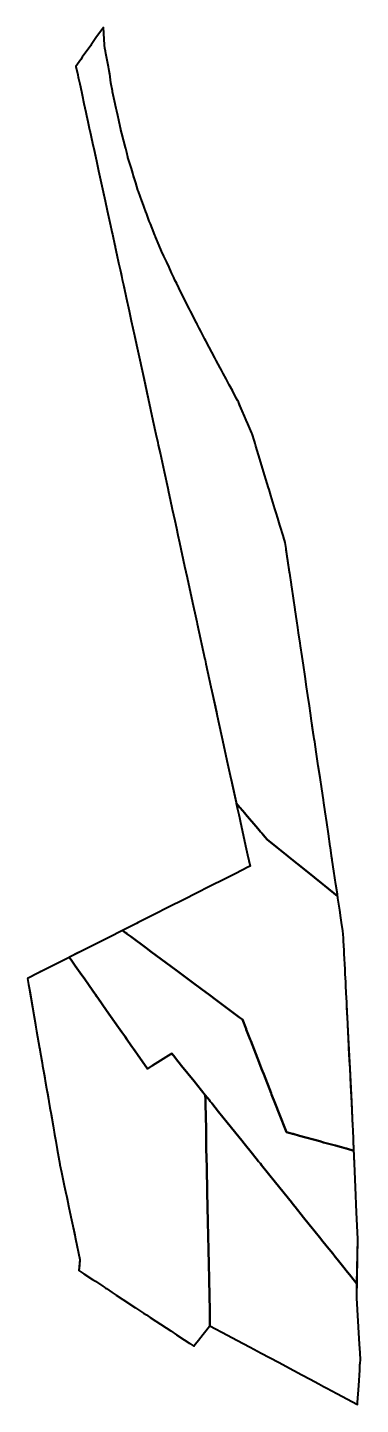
# Model space of a CAD drawing. Header units: metres. Extents: x 808082 to 808143, y 9157339 to 9157591.
import ezdxf

# ---------------------------------------------------------------- set-up
doc = ezdxf.new("R2010")
doc.units = ezdxf.units.M
doc.header["$MEASUREMENT"] = 0
doc.layers.add('2772-21239', color=1, linetype='Continuous')

msp = doc.modelspace()

# ---------------------------------------------------------------- linework, layer by layer
at = {"layer": '2772-21239', "color": 3, "lineweight": -3, "true_color": 0x00ff00}
msp.add_lwpolyline([(808091.14, 9157583.43), (808096.17, 9157590.52), (808096.39, 9157587.38), (808096.45, 9157586.77), (808097.32, 9157582.06), (808097.56, 9157580.43), (808097.86, 9157578.8), (808098.64, 9157575.26), (808098.98, 9157573.6), (808099.37, 9157571.91), (808100.22, 9157568.62), (808100.63, 9157566.86), (808101.55, 9157563.91), (808102.49, 9157560.83), (808103.55, 9157557.92), (808104.55, 9157555.14), (808105.7, 9157552.36), (808106.81, 9157549.68), (808108.05, 9157546.98), (808109.25, 9157544.37), (808110.59, 9157541.69), (808111.89, 9157539.07), (808113.31, 9157536.33), (808114.72, 9157533.62), (808117.76, 9157527.93), (808120.83, 9157522.15), (808122.02, 9157519.41), (808123.36, 9157516.29), (808126.35, 9157506.47), (808129.39, 9157496.48), (808134.71, 9157460.58), (808140, 9157424.9), (808140.06, 9157423.66), (808140.37, 9157417.68), (808140.65, 9157412.01), (808140.95, 9157406.03), (808141.24, 9157400.36), (808141.54, 9157394.38), (808141.76, 9157389.86), (808142.05, 9157383.04), (808142.23, 9157378.73), (808142.44, 9157374.05), (808142.66, 9157369.25), (808142.45, 9157358.46), (808143.11, 9157347.7), (808143.14, 9157347.26), (808143.15, 9157347.19), (808143.1, 9157346.53), (808143.05, 9157346.28), (808143.01, 9157345.27), (808142.61, 9157339.36), (808142.59, 9157339.02), (808129.26, 9157346.13), (808115.65, 9157353.39), (808112.69, 9157349.69), (808091.7, 9157363.48), (808091.89, 9157365.47), (808088.2, 9157382.93), (808084.52, 9157404.08), (808082.31, 9157416.84), (808122.96, 9157437.33), (808119.05, 9157455.25), (808114.91, 9157474.29), (808114.91, 9157474.29), (808114.75, 9157475.01), (808114.72, 9157475.18), (808113.32, 9157481.58), (808113.23, 9157481.98), (808113.12, 9157482.5), (808112.37, 9157485.97), (808111.51, 9157489.91), (808111.24, 9157491.16), (808110.94, 9157492.54), (808110.41, 9157494.94), (808110.15, 9157496.16), (808109.8, 9157497.77), (808109.51, 9157499.09), (808109.21, 9157500.46), (808108.98, 9157501.52), (808108.77, 9157502.47), (808108.75, 9157502.59), (808108.32, 9157504.53), (808108.24, 9157504.92), (808108.12, 9157505.48), (808107.92, 9157506.39), (808107.25, 9157509.44), (808106.89, 9157511.11), (808106.52, 9157512.82), (808106.2, 9157514.27), (808106.1, 9157514.75), (808105.76, 9157516.3), (808105.69, 9157516.62), (808104.76, 9157520.9), (808104.52, 9157521.99), (808104.31, 9157522.96), (808103.12, 9157528.44), (808103.03, 9157528.85), (808102.87, 9157529.57), (808102.64, 9157530.62), (808102.44, 9157531.55), (808101.92, 9157533.92), (808101.67, 9157535.11), (808101.27, 9157536.92), (808100.86, 9157538.79), (808100.41, 9157540.89), (808097.82, 9157552.77), (808097.82, 9157552.77), (808097.78, 9157552.94), (808096.87, 9157557.15), (808096.65, 9157558.16), (808096.33, 9157559.59), (808096.03, 9157561), (808095.84, 9157561.88), (808095.81, 9157562), (808095.3, 9157564.35), (808094.9, 9157566.2), (808094.79, 9157566.67), (808093.95, 9157570.54), (808092.65, 9157576.52), (808092.47, 9157577.32), (808092.42, 9157577.59), (808092.28, 9157578.23), (808091.84, 9157580.26), (808091.14, 9157583.43)], close=True, dxfattribs=at)
at = {"layer": '2772-21239', "color": 254, "lineweight": 40, "true_color": 0xcccccc}
msp.add_lwpolyline([(808091.14, 9157583.43), (808091.48, 9157581.89), (808091.58, 9157581.41), (808091.63, 9157581.21), (808091.84, 9157580.23), (808092.15, 9157578.81), (808092.27, 9157578.24), (808092.62, 9157576.65), (808092.97, 9157575.07), (808093.1, 9157574.47), (808093.34, 9157573.36), (808093.66, 9157571.85), (808093.69, 9157571.72), (808094.2, 9157569.39), (808094.53, 9157567.88), (808094.96, 9157565.9), (808095.3, 9157564.34), (808096.49, 9157558.88), (808096.62, 9157558.28), (808096.74, 9157557.74), (808096.87, 9157557.12), (808097.36, 9157554.91), (808097.78, 9157552.94), (808097.82, 9157552.77), (808098.27, 9157550.69), (808098.31, 9157550.51), (808098.33, 9157550.42), (808098.64, 9157548.99), (808098.96, 9157547.55), (808099.39, 9157545.57), (808099.62, 9157544.49), (808099.89, 9157543.26), (808100.34, 9157541.21), (808100.86, 9157538.79), (808101.27, 9157536.92), (808101.85, 9157534.26), (808102.34, 9157532.02), (808103.6, 9157526.22), (808104.35, 9157522.76), (808105.22, 9157518.77), (808105.77, 9157516.24), (808106.1, 9157514.75), (808106.2, 9157514.27), (808106.52, 9157512.82), (808106.89, 9157511.11), (808107.25, 9157509.44), (808107.92, 9157506.39), (808108.07, 9157505.71), (808108.38, 9157504.3), (808108.75, 9157502.57), (808108.98, 9157501.52), (808109.21, 9157500.46), (808109.51, 9157499.09), (808109.8, 9157497.77), (808110.08, 9157496.45), (808111.02, 9157492.13), (808111.48, 9157490.05), (808112.47, 9157485.48), (808113.12, 9157482.5), (808113.23, 9157481.98), (808113.32, 9157481.58), (808114.72, 9157475.18), (808114.75, 9157475.01), (808114.91, 9157474.29), (808115.82, 9157470.1), (808116.16, 9157468.53), (808116.45, 9157467.2), (808116.63, 9157466.37), (808116.67, 9157466.2), (808116.81, 9157465.56), (808116.98, 9157464.77), (808118.13, 9157459.51), (808118.75, 9157456.65), (808119.35, 9157453.89), (808119.63, 9157452.61), (808120.41, 9157449.03), (808120.45, 9157448.84), (808120.78, 9157448.45), (808121.07, 9157448.12), (808121.17, 9157447.99), (808122.01, 9157447.01), (808122.14, 9157446.86), (808124.39, 9157444.22), (808124.89, 9157443.63), (808124.96, 9157443.55), (808125.11, 9157443.37), (808125.42, 9157443.02), (808125.68, 9157442.71), (808126.07, 9157442.24), (808127.98, 9157440.71), (808129.8, 9157439.23), (808129.89, 9157439.17), (808131.68, 9157437.73), (808133.44, 9157436.3), (808136, 9157434.24), (808136.31, 9157433.99), (808136.62, 9157433.74), (808138.96, 9157431.85), (808138.97, 9157431.84), (808138.92, 9157432.23), (808138.66, 9157433.97), (808138.29, 9157436.44), (808137.99, 9157438.46), (808137.97, 9157438.63), (808137.94, 9157438.8), (808137.66, 9157440.71), (808137.63, 9157440.91), (808137.28, 9157443.22), (808136.98, 9157445.29), (808136.97, 9157445.32), (808136.68, 9157447.27), (808136.44, 9157448.91), (808136.37, 9157449.41), (808136.36, 9157449.47), (808136.06, 9157451.44), (808135.76, 9157453.51), (808135.44, 9157455.66), (808135.44, 9157455.68), (808135.06, 9157458.22), (808134.79, 9157460.04), (808134.71, 9157460.58), (808134.65, 9157460.99), (808134.41, 9157462.57), (808134.22, 9157463.89), (808134.01, 9157465.3), (808133.82, 9157466.61), (808133.53, 9157468.51), (808133.3, 9157470.09), (808133.02, 9157471.99), (808132.72, 9157474.04), (808132.48, 9157475.63), (808132.19, 9157477.59), (808132.12, 9157478.09), (808131.84, 9157479.99), (808131.7, 9157480.93), (808131.52, 9157482.13), (808131.22, 9157484.14), (808131.21, 9157484.22), (808130.91, 9157486.27), (808130.59, 9157488.39), (808130.56, 9157488.6), (808130.53, 9157488.81), (808130.23, 9157490.86), (808130.2, 9157491.07), (808129.89, 9157493.13), (808129.59, 9157495.14), (808129.58, 9157495.24), (808129.56, 9157495.34), (808129.39, 9157496.48), (808129.09, 9157497.49), (808129.07, 9157497.55), (808128.43, 9157499.63), (808128.04, 9157500.91), (808127.75, 9157501.87), (808127.52, 9157502.62), (808126.78, 9157505.06), (808126.45, 9157506.13), (808126.35, 9157506.47), (808126.11, 9157507.24), (808125.44, 9157509.45), (808124.76, 9157511.7), (808124.04, 9157514.06), (808123.89, 9157514.56), (808123.77, 9157514.95), (808123.36, 9157516.29), (808123.31, 9157516.42), (808123.12, 9157516.85), (808122.57, 9157518.12), (808122.28, 9157518.81), (808121.97, 9157519.51), (808121.53, 9157520.53), (808121.07, 9157521.61), (808120.83, 9157522.15), (808120.73, 9157522.35), (808120.46, 9157522.85), (808119.74, 9157524.2), (808119.17, 9157525.27), (808118.61, 9157526.33), (808118.06, 9157527.36), (808117.76, 9157527.93), (808117.53, 9157528.36), (808116.8, 9157529.72), (808116.55, 9157530.2), (808114.98, 9157533.15), (808114.89, 9157533.31), (808114.72, 9157533.62), (808113.99, 9157535.04), (808113.69, 9157535.61), (808113.31, 9157536.33), (808113.23, 9157536.5), (808113.18, 9157536.59), (808112.08, 9157538.71), (808111.89, 9157539.07), (808111.18, 9157540.49), (808110.91, 9157541.04), (808110.28, 9157542.31), (808109.95, 9157542.97), (808109.57, 9157543.74), (808109.25, 9157544.37), (808109.04, 9157544.84), (808108.62, 9157545.74), (808108.16, 9157546.76), (808107.75, 9157547.65), (808107.23, 9157548.78), (808106.81, 9157549.68), (808106.38, 9157550.71), (808105.72, 9157552.31), (808105.7, 9157552.36), (808105.54, 9157552.75), (808105.4, 9157553.09), (808104.75, 9157554.67), (808104.55, 9157555.14), (808104.09, 9157556.41), (808104.01, 9157556.64), (808104, 9157556.67), (808103.55, 9157557.92), (808103.32, 9157558.56), (808103.21, 9157558.85), (808102.59, 9157560.56), (808102.49, 9157560.83), (808102.08, 9157562.17), (808101.92, 9157562.69), (808101.7, 9157563.4), (808101.55, 9157563.91), (808101.29, 9157564.75), (808100.95, 9157565.85), (808100.65, 9157566.81), (808100.63, 9157566.86), (808100.44, 9157567.71), (808100.27, 9157568.43), (808100.22, 9157568.62), (808099.57, 9157571.14), (808099.38, 9157571.85), (808099.37, 9157571.91), (808099.05, 9157573.31), (808098.98, 9157573.6), (808098.8, 9157574.45), (808098.64, 9157575.26), (808098.53, 9157575.72), (808098.23, 9157577.13), (808097.86, 9157578.8), (808097.84, 9157578.94), (808097.56, 9157580.43), (808097.56, 9157580.44), (808097.32, 9157582.06), (808097.28, 9157582.28), (808097.09, 9157583.32), (808096.63, 9157585.79), (808096.56, 9157586.18), (808096.45, 9157586.77), (808096.4, 9157587.27), (808096.39, 9157587.38), (808096.32, 9157588.33), (808096.17, 9157590.52), (808094.82, 9157588.63), (808093.93, 9157587.36), (808093.86, 9157587.26), (808092.32, 9157585.09), (808092.03, 9157584.68)], close=True, dxfattribs=at)
at = {"layer": '2772-21239', "color": 3, "lineweight": 40, "true_color": 0x00ff00}
msp.add_lwpolyline([(808099.68, 9157425.59), (808100.16, 9157425.23), (808100.44, 9157425.03), (808100.44, 9157425.02), (808100.46, 9157425.01), (808101.16, 9157424.49), (808104.03, 9157422.36), (808104.37, 9157422.1), (808104.9, 9157421.71), (808108.54, 9157419), (808109.7, 9157418.14), (808112.12, 9157416.34), (808114.25, 9157414.76), (808115.36, 9157413.94), (808116.9, 9157412.79), (808119.83, 9157410.61), (808121.05, 9157409.71), (808121.57, 9157409.32), (808121.58, 9157409.31), (808122.24, 9157407.6), (808122.28, 9157407.52), (808123.01, 9157405.65), (808123.1, 9157405.41), (808124.65, 9157401.45), (808125.08, 9157400.35), (808125.25, 9157399.92), (808125.46, 9157399.36), (808126.82, 9157395.9), (808126.91, 9157395.65), (808127.57, 9157393.96), (808127.68, 9157393.69), (808128.23, 9157392.29), (808129.6, 9157388.78), (808130.28, 9157388.59), (808130.75, 9157388.46), (808130.82, 9157388.44), (808132.03, 9157388.11), (808135.75, 9157387.08), (808136.42, 9157386.89), (808138.61, 9157386.29), (808139.69, 9157385.99), (808140.54, 9157385.76), (808140.6, 9157385.74), (808141.95, 9157385.36), (808141.79, 9157389.3), (808141.77, 9157389.79), (808141.76, 9157389.86), (808141.55, 9157394.04), (808141.5, 9157395.18), (808141.39, 9157397.3), (808141.24, 9157400.36), (808141.16, 9157401.89), (808141.04, 9157404.16), (808140.95, 9157406.03), (808140.91, 9157406.84), (808140.82, 9157408.59), (808140.67, 9157411.61), (808140.65, 9157412.01), (808140.63, 9157412.35), (808140.58, 9157413.44), (808140.55, 9157414.09), (808140.47, 9157415.52), (808140.44, 9157416.16), (808140.37, 9157417.68), (808140.36, 9157417.77), (808140.33, 9157418.37), (808140.27, 9157419.63), (808140.24, 9157420.21), (808140.17, 9157421.5), (808140.15, 9157422.02), (808140.06, 9157423.66), (808140.06, 9157423.71), (808140.04, 9157424.18), (808140, 9157424.9), (808139.91, 9157425.54), (808139.68, 9157427.06), (808139.56, 9157427.9), (808139.35, 9157429.33), (808139.02, 9157431.49), (808139.01, 9157431.59), (808138.99, 9157431.74), (808138.97, 9157431.84), (808138.96, 9157431.85), (808136.62, 9157433.74), (808136.31, 9157433.99), (808136, 9157434.24), (808133.44, 9157436.3), (808131.68, 9157437.73), (808129.89, 9157439.17), (808129.8, 9157439.23), (808127.98, 9157440.71), (808126.07, 9157442.24), (808125.68, 9157442.71), (808125.42, 9157443.02), (808125.11, 9157443.37), (808124.96, 9157443.55), (808124.89, 9157443.63), (808124.39, 9157444.22), (808122.14, 9157446.86), (808122.01, 9157447.01), (808121.17, 9157447.99), (808121.07, 9157448.12), (808120.78, 9157448.45), (808120.45, 9157448.84), (808120.68, 9157447.78), (808120.96, 9157446.52), (808121.08, 9157445.93), (808121.16, 9157445.6), (808122.15, 9157441.04), (808122.51, 9157439.4), (808122.96, 9157437.33), (808122.59, 9157437.14), (808120.38, 9157436.03), (808118.91, 9157435.28), (808115.09, 9157433.36), (808113.66, 9157432.64), (808110.47, 9157431.03), (808110.2, 9157430.9), (808109.71, 9157430.65), (808109.28, 9157430.43), (808104.23, 9157427.89), (808103.65, 9157427.6), (808102.53, 9157427.03), (808102.23, 9157426.88)], close=True, dxfattribs=at)
at = {"layer": '2772-21239', "color": 132, "lineweight": 40, "true_color": 0x00cccc}
msp.add_lwpolyline([(808089.95, 9157420.69), (808089.97, 9157420.65), (808090.54, 9157419.85), (808091.04, 9157419.13), (808091.63, 9157418.3), (808092.22, 9157417.44), (808092.47, 9157417.1), (808092.77, 9157416.67), (808093.44, 9157415.71), (808094.22, 9157414.59), (808094.52, 9157414.17), (808094.72, 9157413.89), (808094.92, 9157413.6), (808095.15, 9157413.28), (808096.75, 9157410.99), (808098.2, 9157408.93), (808098.95, 9157407.86), (808099.56, 9157406.99), (808100.06, 9157406.28), (808100.54, 9157405.6), (808101.2, 9157404.66), (808102, 9157403.52), (808102.43, 9157402.91), (808104.22, 9157400.35), (808104.59, 9157400.58), (808105.13, 9157400.92), (808107.59, 9157402.47), (808107.74, 9157402.56), (808108.66, 9157403.13), (808109.2, 9157402.46), (808109.35, 9157402.27), (808110.46, 9157400.89), (808111.63, 9157399.44), (808112.73, 9157398.07), (808114.79, 9157395.51), (808115.55, 9157394.57), (808115.71, 9157394.36), (808115.98, 9157394.03), (808117.23, 9157392.47), (808118.8, 9157390.52), (808120.93, 9157387.87), (808121.45, 9157387.23), (808121.91, 9157386.66), (808123.4, 9157384.81), (808124.52, 9157383.42), (808124.85, 9157383.01), (808125.05, 9157382.75), (808127.61, 9157379.58), (808130.52, 9157375.96), (808130.87, 9157375.52), (808131.21, 9157375.1), (808132.76, 9157373.17), (808133, 9157372.88), (808134.34, 9157371.21), (808134.6, 9157370.88), (808135.89, 9157369.29), (808136.03, 9157369.11), (808137.08, 9157367.81), (808138.08, 9157366.56), (808138.53, 9157366), (808138.91, 9157365.53), (808140.11, 9157364.03), (808140.56, 9157363.48), (808140.79, 9157363.19), (808140.85, 9157363.11), (808141.37, 9157362.47), (808142.5, 9157361.07), (808142.66, 9157369.25), (808142.44, 9157374.05), (808142.23, 9157378.73), (808142.05, 9157383.04), (808142.01, 9157384.13), (808141.99, 9157384.59), (808141.95, 9157385.36), (808140.6, 9157385.74), (808140.54, 9157385.76), (808139.69, 9157385.99), (808138.61, 9157386.29), (808136.42, 9157386.89), (808135.75, 9157387.08), (808132.03, 9157388.11), (808130.82, 9157388.44), (808130.75, 9157388.46), (808130.28, 9157388.59), (808129.6, 9157388.78), (808128.23, 9157392.29), (808127.68, 9157393.69), (808127.57, 9157393.96), (808126.91, 9157395.65), (808126.82, 9157395.9), (808125.46, 9157399.36), (808125.25, 9157399.92), (808125.08, 9157400.35), (808124.65, 9157401.45), (808123.1, 9157405.41), (808123.01, 9157405.65), (808122.28, 9157407.52), (808122.24, 9157407.6), (808121.58, 9157409.31), (808121.57, 9157409.32), (808121.05, 9157409.71), (808119.83, 9157410.61), (808116.9, 9157412.79), (808115.36, 9157413.94), (808114.25, 9157414.76), (808112.12, 9157416.34), (808109.7, 9157418.14), (808108.54, 9157419), (808104.9, 9157421.71), (808104.37, 9157422.1), (808104.03, 9157422.36), (808101.16, 9157424.49), (808100.46, 9157425.01), (808100.44, 9157425.02), (808100.44, 9157425.03), (808100.16, 9157425.23), (808099.68, 9157425.59), (808097.17, 9157424.33), (808095.72, 9157423.6), (808093.16, 9157422.31), (808092.02, 9157421.74), (808091.78, 9157421.61), (808091.65, 9157421.55)], close=True, dxfattribs=at)
at = {"layer": '2772-21239', "color": 40, "lineweight": 40, "true_color": 0xffbb00}
msp.add_lwpolyline([(808082.31, 9157416.84), (808082.5, 9157415.72), (808082.77, 9157414.18), (808083.08, 9157412.37), (808083.35, 9157410.84), (808083.71, 9157408.77), (808083.85, 9157407.94), (808083.97, 9157407.21), (808084.52, 9157404.08), (808084.54, 9157403.92), (808084.63, 9157403.45), (808084.98, 9157401.44), (808085.07, 9157400.88), (808085.39, 9157399.05), (808085.55, 9157398.14), (808085.8, 9157396.73), (808086, 9157395.55), (808086.21, 9157394.37), (808086.41, 9157393.2), (808086.61, 9157392.05), (808086.86, 9157390.62), (808087.05, 9157389.53), (808087.26, 9157388.32), (808087.47, 9157387.11), (808087.74, 9157385.57), (808087.96, 9157384.26), (808088.2, 9157382.93), (808088.23, 9157382.78), (808088.51, 9157381.43), (808088.77, 9157380.22), (808089.03, 9157379.01), (808089.26, 9157377.92), (808089.53, 9157376.62), (808089.82, 9157375.27), (808090.05, 9157374.16), (808090.36, 9157372.72), (808090.87, 9157370.29), (808091.09, 9157369.25), (808091.89, 9157365.47), (808091.86, 9157365.1), (808091.83, 9157364.84), (808091.8, 9157364.49), (808091.79, 9157364.39), (808091.74, 9157363.9), (808091.7, 9157363.48), (808092.6, 9157362.89), (808094.21, 9157361.82), (808094.7, 9157361.51), (808096.05, 9157360.62), (808096.42, 9157360.38), (808096.58, 9157360.27), (808096.72, 9157360.18), (808097.79, 9157359.47), (808098.53, 9157358.99), (808099.75, 9157358.19), (808102.05, 9157356.68), (808103.52, 9157355.72), (808103.94, 9157355.44), (808104.05, 9157355.37), (808104.28, 9157355.22), (808104.74, 9157354.91), (808107.67, 9157352.99), (808108.49, 9157352.45), (808109.56, 9157351.75), (808110.93, 9157350.85), (808111.97, 9157350.17), (808112.69, 9157349.69), (808112.95, 9157350.02), (808113.58, 9157350.8), (808113.72, 9157350.98), (808115.57, 9157353.29), (808115.65, 9157353.39), (808115.61, 9157355.27), (808115.6, 9157355.65), (808115.59, 9157356.14), (808115.48, 9157361.76), (808115.48, 9157361.96), (808115.47, 9157361.97), (808115.42, 9157364.65), (808115.37, 9157367.25), (808115.37, 9157367.28), (808115.26, 9157372.37), (808115.26, 9157372.4), (808115.15, 9157377.78), (808115.15, 9157378.05), (808115.06, 9157382.13), (808115.05, 9157382.99), (808115.04, 9157383.4), (808114.98, 9157386.39), (808114.94, 9157388.33), (808114.92, 9157389.29), (808114.87, 9157391.69), (808114.82, 9157393.83), (808114.82, 9157394.29), (808114.81, 9157394.65), (808114.79, 9157395.51), (808112.73, 9157398.07), (808111.63, 9157399.44), (808110.46, 9157400.89), (808109.35, 9157402.27), (808109.2, 9157402.46), (808108.66, 9157403.13), (808107.74, 9157402.56), (808107.59, 9157402.47), (808105.13, 9157400.92), (808104.59, 9157400.58), (808104.22, 9157400.35), (808102.43, 9157402.91), (808102, 9157403.52), (808101.2, 9157404.66), (808100.54, 9157405.6), (808100.06, 9157406.28), (808099.56, 9157406.99), (808098.95, 9157407.86), (808098.2, 9157408.93), (808096.75, 9157410.99), (808095.15, 9157413.28), (808094.92, 9157413.6), (808094.72, 9157413.89), (808094.52, 9157414.17), (808094.22, 9157414.59), (808093.44, 9157415.71), (808092.77, 9157416.67), (808092.47, 9157417.1), (808092.22, 9157417.44), (808091.63, 9157418.3), (808091.04, 9157419.13), (808090.54, 9157419.85), (808089.97, 9157420.65), (808089.95, 9157420.69), (808089.91, 9157420.67), (808088.56, 9157419.99), (808084.95, 9157418.17), (808084.75, 9157418.07), (808084.33, 9157417.86)], close=True, dxfattribs=at)
at = {"layer": '2772-21239', "color": 4, "lineweight": 40, "true_color": 0x00ffff}
msp.add_lwpolyline([(808114.79, 9157395.51), (808114.81, 9157394.65), (808114.82, 9157394.29), (808114.82, 9157393.83), (808114.87, 9157391.69), (808114.92, 9157389.29), (808114.94, 9157388.33), (808114.98, 9157386.39), (808115.04, 9157383.4), (808115.05, 9157382.99), (808115.06, 9157382.13), (808115.15, 9157378.05), (808115.15, 9157377.78), (808115.26, 9157372.4), (808115.26, 9157372.37), (808115.37, 9157367.28), (808115.37, 9157367.25), (808115.42, 9157364.65), (808115.47, 9157361.97), (808115.48, 9157361.96), (808115.48, 9157361.76), (808115.59, 9157356.14), (808115.6, 9157355.65), (808115.61, 9157355.27), (808115.65, 9157353.39), (808118.85, 9157351.68), (808120.54, 9157350.78), (808123.01, 9157349.46), (808125.03, 9157348.39), (808128.16, 9157346.72), (808130.98, 9157345.21), (808132.42, 9157344.44), (808133.94, 9157343.63), (808135.51, 9157342.79), (808135.54, 9157342.78), (808136.42, 9157342.31), (808137.01, 9157341.99), (808137.91, 9157341.51), (808138.85, 9157341.01), (808142.59, 9157339.02), (808142.61, 9157339.36), (808142.82, 9157342.48), (808143.01, 9157345.27), (808143.05, 9157346.28), (808143.1, 9157346.53), (808143.15, 9157347.19), (808143.07, 9157348.42), (808142.97, 9157350.01), (808142.9, 9157351.09), (808142.9, 9157351.09), (808142.45, 9157358.46), (808142.5, 9157361.07), (808141.37, 9157362.47), (808140.85, 9157363.11), (808140.79, 9157363.19), (808140.56, 9157363.48), (808140.11, 9157364.03), (808138.91, 9157365.53), (808138.53, 9157366), (808138.08, 9157366.56), (808137.08, 9157367.81), (808136.03, 9157369.11), (808135.89, 9157369.29), (808134.6, 9157370.88), (808134.34, 9157371.21), (808133, 9157372.88), (808132.76, 9157373.17), (808131.21, 9157375.1), (808130.87, 9157375.52), (808130.52, 9157375.96), (808127.61, 9157379.58), (808125.05, 9157382.75), (808124.85, 9157383.01), (808124.52, 9157383.42), (808123.4, 9157384.81), (808121.91, 9157386.66), (808121.45, 9157387.23), (808120.93, 9157387.87), (808118.8, 9157390.52), (808117.23, 9157392.47), (808115.98, 9157394.03), (808115.71, 9157394.36), (808115.55, 9157394.57)], close=True, dxfattribs=at)

doc.saveas('drawing.dxf')
